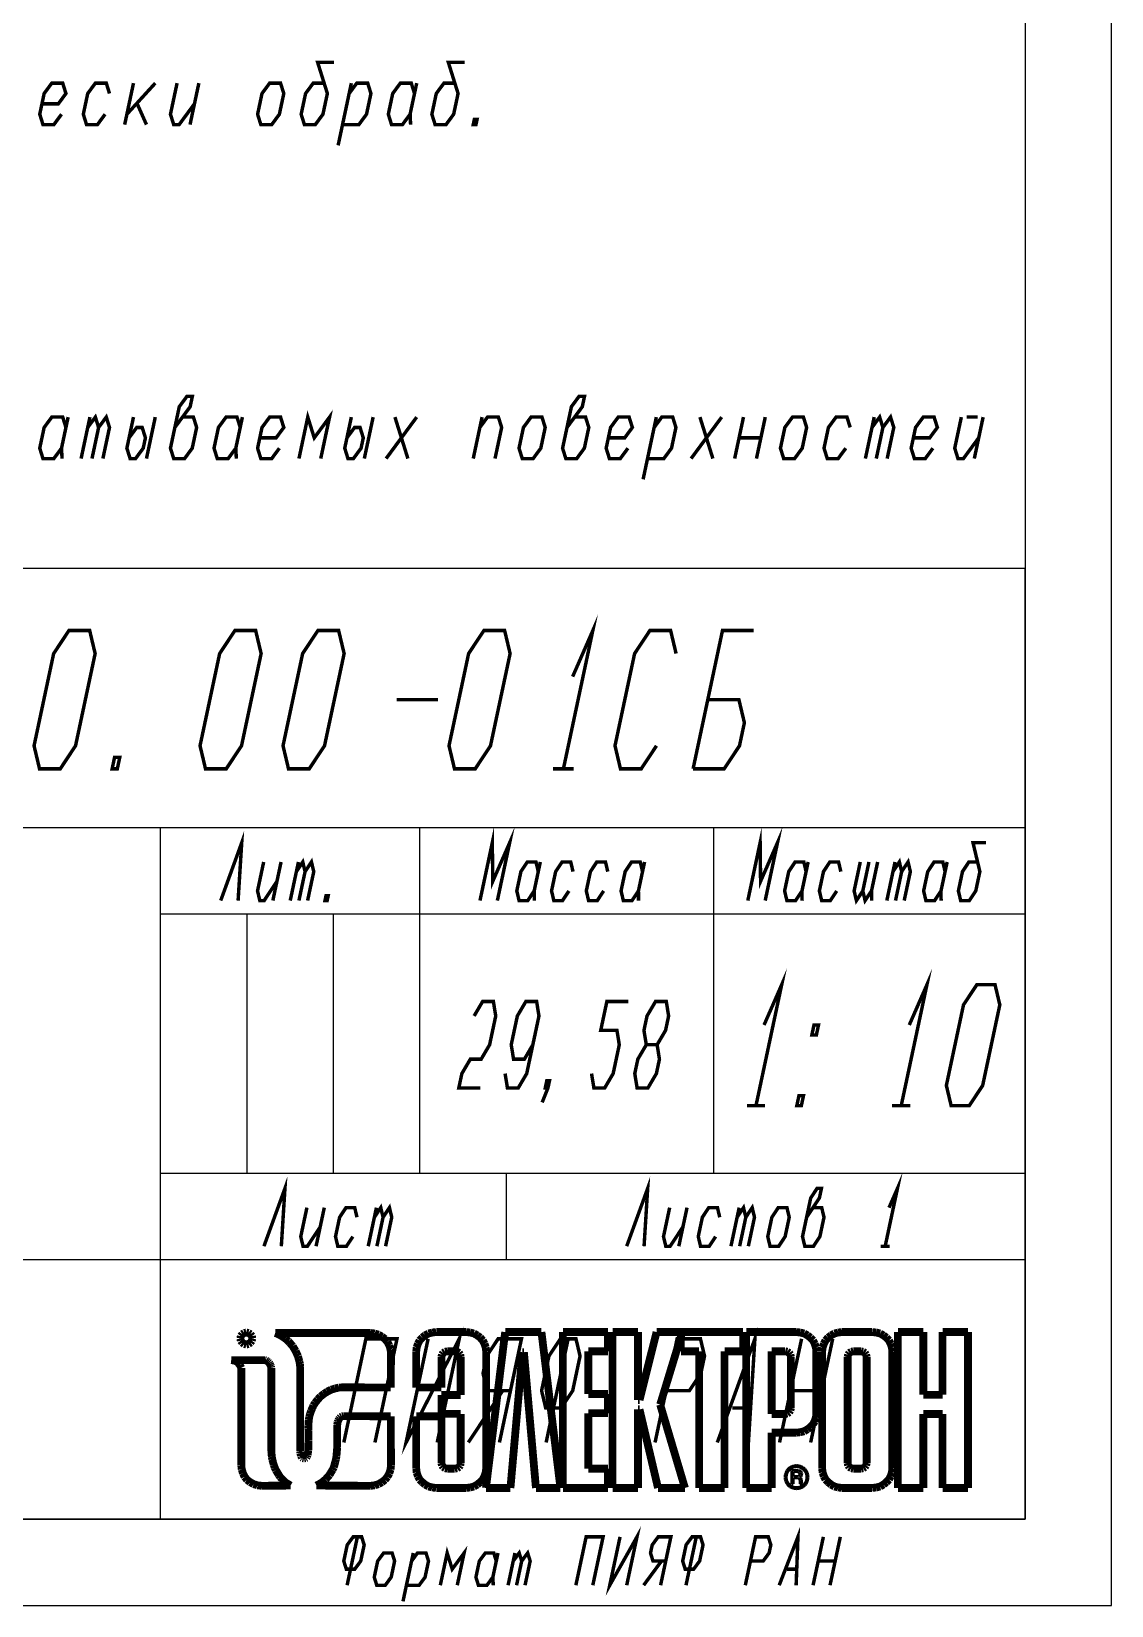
# Model space of a CAD drawing. Header units: millimetres. Extents: x 0 to 297, y 0 to 420.
# Drawn here: x 234.5 to 297, y 0 to 91.1 of the extents above; entities that cross this region are included whole.
import ezdxf

# ---------------------------------------------------------------- set-up
doc = ezdxf.new("R2010")
doc.units = ezdxf.units.MM
doc.header["$LTSCALE"] = 27.377778
doc.layers.get('0').update_dxf_attribs({"linetype": 'CONTINUOUS'})

# ---------------------------------------------------------------- blocks, each defined once
blk = doc.blocks.new('ELEKTRON_BL0', base_point=(267.393, 11.285))
at = {"color": 2, "linetype": 'CONTINUOUS'}
for points, const_width in [([(246.613, 15.448), (246.641, 15.587)], 0.452), ([(246.641, 15.323), (246.613, 15.448)], 0.452), ([(246.641, 15.587), (246.724, 15.698)], 0.452), ([(246.724, 15.212), (246.641, 15.323)], 0.452), ([(246.724, 15.698), (246.836, 15.768)], 0.452), ([(246.836, 15.768), (246.96, 15.795)], 0.452), ([(246.96, 15.795), (247.086, 15.768)], 0.452), ([(247.086, 15.768), (247.197, 15.698)], 0.452), ([(247.197, 15.698), (247.28, 15.587)], 0.452), ([(247.28, 15.323), (247.197, 15.212)], 0.452), ([(247.28, 15.587), (247.308, 15.448)], 0.452), ([(247.308, 15.448), (247.28, 15.323)], 0.452), ([(254.147, 15.768), (248.629, 15.768)], 0.452), ([(248.629, 15.768), (248.712, 15.74)], 0.452), ([(248.712, 15.74), (248.795, 15.698)], 0.452), ([(248.795, 15.698), (248.879, 15.656)], 0.452), ([(248.879, 15.656), (248.962, 15.615)], 0.452), ([(248.962, 15.615), (249.046, 15.559)], 0.452), ([(249.046, 15.559), (249.129, 15.503)], 0.452), ([(249.129, 15.503), (249.212, 15.448)], 0.452), ([(249.212, 15.448), (249.296, 15.378)], 0.452), ([(249.296, 15.378), (249.393, 15.295)], 0.452), ([(249.393, 15.295), (249.476, 15.198)], 0.452), ([(254.383, 15.74), (254.147, 15.768)], 0.452), ([(254.605, 15.67), (254.383, 15.74)], 0.452), ([(254.8, 15.559), (254.605, 15.67)], 0.452), ([(254.981, 15.42), (254.8, 15.559)], 0.452), ([(255.12, 15.253), (254.981, 15.42)], 0.452), ([(256.982, 15.337), (256.885, 15.142)], 0.452), ([(257.135, 15.503), (256.982, 15.337)], 0.452), ([(257.302, 15.629), (257.135, 15.503)], 0.452), ([(257.497, 15.74), (257.302, 15.629)], 0.452), ([(257.719, 15.795), (257.497, 15.74)], 0.452), ([(257.941, 15.823), (257.719, 15.795)], 0.452), ([(259.665, 15.823), (257.941, 15.823)], 0.452), ([(259.901, 15.795), (259.665, 15.823)], 0.452), ([(260.124, 15.74), (259.901, 15.795)], 0.452), ([(260.318, 15.629), (260.124, 15.74)], 0.452), ([(260.485, 15.503), (260.318, 15.629)], 0.452), ([(260.638, 15.337), (260.485, 15.503)], 0.452), ([(260.735, 15.142), (260.638, 15.337)], 0.452), ([(261.931, 15.823), (260.819, 6.802)], 0.452), ([(264.03, 15.823), (261.931, 15.823)], 0.452), ([(265.128, 6.802), (264.03, 15.823)], 0.452), ([(267.88, 15.823), (265.267, 15.823)], 0.452), ([(265.267, 15.823), (265.267, 6.802)], 0.452), ([(267.88, 14.711), (267.88, 15.823)], 0.452), ([(269.617, 15.823), (268.144, 15.823)], 0.452), ([(268.144, 15.823), (268.144, 6.802)], 0.452), ([(269.617, 11.889), (269.617, 15.823)], 0.452), ([(270.688, 15.823), (269.701, 11.889)], 0.452), ([(272.175, 15.823), (270.688, 15.823)], 0.452), ([(270.896, 11.625), (272.175, 15.823)], 0.452), ([(275.692, 15.823), (272.092, 15.823)], 0.452), ([(272.092, 15.823), (272.092, 14.711)], 0.452), ([(275.692, 14.711), (275.692, 15.823)], 0.452), ([(278.764, 15.823), (275.872, 15.823)], 0.452), ([(275.872, 15.823), (275.872, 6.802)], 0.452), ([(279, 15.795), (278.764, 15.823)], 0.452), ([(279.222, 15.74), (279, 15.795)], 0.452), ([(279.417, 15.629), (279.222, 15.74)], 0.452), ([(279.583, 15.503), (279.417, 15.629)], 0.452), ([(279.737, 15.337), (279.583, 15.503)], 0.452), ([(279.834, 15.142), (279.737, 15.337)], 0.452), ([(280.459, 15.337), (280.362, 15.142)], 0.452), ([(280.612, 15.503), (280.459, 15.337)], 0.452), ([(280.779, 15.629), (280.612, 15.503)], 0.452), ([(280.974, 15.74), (280.779, 15.629)], 0.452), ([(281.196, 15.795), (280.974, 15.74)], 0.452), ([(281.418, 15.823), (281.196, 15.795)], 0.452), ([(283.156, 15.823), (281.418, 15.823)], 0.452), ([(283.392, 15.795), (283.156, 15.823)], 0.452), ([(283.615, 15.74), (283.392, 15.795)], 0.452), ([(283.809, 15.629), (283.615, 15.74)], 0.452), ([(283.976, 15.503), (283.809, 15.629)], 0.452), ([(284.129, 15.337), (283.976, 15.503)], 0.452), ([(284.226, 15.142), (284.129, 15.337)], 0.452), ([(286.117, 15.823), (284.643, 15.823)], 0.452), ([(284.643, 15.823), (284.643, 6.802)], 0.452), ([(286.117, 12.195), (286.117, 15.823)], 0.452), ([(288.702, 15.823), (287.228, 15.823)], 0.452), ([(287.228, 15.823), (287.228, 12.195)], 0.452), ([(288.702, 6.802), (288.702, 15.823)], 0.452), ([(246.836, 15.128), (246.724, 15.212)], 0.452), ([(246.96, 15.1), (246.836, 15.128)], 0.452), ([(247.086, 15.128), (246.96, 15.1)], 0.452), ([(247.197, 15.212), (247.086, 15.128)], 0.452), ([(249.476, 15.198), (249.56, 15.1)], 0.452), ([(249.56, 15.1), (249.643, 15.003)], 0.452), ([(249.643, 15.003), (249.727, 14.864)], 0.452), ([(249.727, 14.864), (249.81, 14.725)], 0.452), ([(249.81, 14.725), (249.88, 14.572)], 0.452), ([(249.88, 14.572), (249.949, 14.419)], 0.452), ([(249.949, 14.419), (249.991, 14.266)], 0.452), ([(255.231, 15.045), (255.12, 15.253)], 0.452), ([(255.301, 14.822), (255.231, 15.045)], 0.452), ([(255.328, 14.586), (255.301, 14.822)], 0.452), ([(255.315, 12.612), (255.328, 14.586)], 0.452), ([(256.816, 14.934), (256.788, 14.711)], 0.452), ([(256.788, 14.711), (256.788, 12.612)], 0.452), ([(256.885, 15.142), (256.816, 14.934)], 0.452), ([(258.247, 14.392), (258.275, 14.517)], 0.452), ([(258.247, 12.612), (258.247, 14.392)], 0.452), ([(258.275, 14.517), (258.345, 14.614)], 0.452), ([(258.345, 14.614), (258.456, 14.683)], 0.452), ([(258.456, 14.683), (258.595, 14.711)], 0.452), ([(258.595, 14.711), (259.012, 14.711)], 0.452), ([(259.012, 14.711), (259.151, 14.683)], 0.452), ([(259.151, 14.683), (259.262, 14.614)], 0.452), ([(259.262, 14.614), (259.332, 14.517)], 0.452), ([(259.332, 14.517), (259.359, 14.392)], 0.452), ([(259.359, 14.392), (259.359, 12.181)], 0.452), ([(260.805, 14.934), (260.735, 15.142)], 0.452), ([(260.833, 14.711), (260.805, 14.934)], 0.452), ([(260.833, 7.914), (260.833, 14.711)], 0.452), ([(262.236, 6.802), (262.932, 14.656)], 0.452), ([(262.932, 14.656), (263.015, 14.656)], 0.452), ([(263.015, 14.656), (263.71, 6.802)], 0.452), ([(266.74, 12.237), (266.74, 14.711)], 0.452), ([(266.74, 14.711), (267.88, 14.711)], 0.452), ([(272.092, 14.711), (273.148, 14.711)], 0.452), ([(273.148, 14.711), (273.148, 6.802)], 0.452), ([(274.621, 6.802), (274.621, 14.711)], 0.452), ([(274.621, 14.711), (275.692, 14.711)], 0.452), ([(277.346, 14.711), (278.124, 14.711)], 0.452), ([(277.346, 11.083), (277.346, 14.711)], 0.452), ([(278.124, 14.711), (278.249, 14.683)], 0.452), ([(278.249, 14.683), (278.36, 14.614)], 0.452), ([(278.36, 14.614), (278.43, 14.517)], 0.452), ([(278.43, 14.517), (278.458, 14.392)], 0.452), ([(278.458, 14.392), (278.458, 11.417)], 0.452), ([(279.903, 14.934), (279.834, 15.142)], 0.452), ([(279.931, 14.711), (279.903, 14.934)], 0.452), ([(279.931, 11.083), (279.931, 14.711)], 0.452), ([(280.293, 14.934), (280.265, 14.711)], 0.452), ([(280.265, 14.711), (280.265, 7.914)], 0.452), ([(280.362, 15.142), (280.293, 14.934)], 0.452), ([(281.738, 14.392), (281.766, 14.517)], 0.452), ([(281.738, 8.234), (281.738, 14.392)], 0.452), ([(281.766, 14.517), (281.835, 14.614)], 0.452), ([(281.835, 14.614), (281.947, 14.683)], 0.452), ([(281.947, 14.683), (282.072, 14.711)], 0.452), ([(282.072, 14.711), (282.503, 14.711)], 0.452), ([(282.503, 14.711), (282.628, 14.683)], 0.452), ([(282.628, 14.683), (282.739, 14.614)], 0.452), ([(282.739, 14.614), (282.808, 14.517)], 0.452), ([(282.808, 14.517), (282.836, 14.392)], 0.452), ([(282.836, 14.392), (282.836, 8.234)], 0.452), ([(284.296, 14.934), (284.226, 15.142)], 0.452), ([(284.323, 14.711), (284.296, 14.934)], 0.452), ([(284.323, 7.914), (284.323, 14.711)], 0.452), ([(248.031, 14.197), (246.085, 14.197)], 0.452), ([(246.085, 14.197), (246.21, 14.183)], 0.452), ([(246.21, 14.183), (246.321, 14.155)], 0.452), ([(246.321, 14.155), (246.405, 14.114)], 0.452), ([(246.405, 14.114), (246.474, 14.058)], 0.452), ([(246.474, 14.058), (246.53, 13.988)], 0.452), ([(246.53, 13.988), (246.585, 13.919)], 0.452), ([(246.585, 13.919), (246.627, 13.836)], 0.452), ([(246.627, 13.836), (246.669, 13.752)], 0.452), ([(246.669, 13.752), (246.669, 8.109)], 0.452), ([(248.1, 14.183), (248.031, 14.197)], 0.452), ([(248.17, 14.141), (248.1, 14.183)], 0.452), ([(248.225, 14.1), (248.17, 14.141)], 0.452), ([(248.281, 14.044), (248.225, 14.1)], 0.452), ([(248.323, 13.974), (248.281, 14.044)], 0.452), ([(248.364, 13.891), (248.323, 13.974)], 0.452), ([(248.392, 13.822), (248.364, 13.891)], 0.452), ([(248.406, 13.752), (248.392, 13.822)], 0.452), ([(248.406, 9.096), (248.406, 13.752)], 0.452), ([(249.991, 14.266), (250.032, 14.114)], 0.452), ([(250.032, 14.114), (250.06, 13.961)], 0.452), ([(250.06, 13.961), (250.074, 13.794)], 0.452), ([(250.074, 13.794), (250.074, 9.068)], 0.452), ([(251.867, 12.487), (252.09, 12.557)], 0.452), ([(252.09, 12.557), (252.326, 12.612)], 0.452), ([(252.326, 12.612), (252.576, 12.626)], 0.452), ([(252.576, 12.626), (255.315, 12.612)], 0.452), ([(256.788, 12.612), (258.247, 12.612)], 0.452), ([(250.839, 11.57), (250.936, 11.723)], 0.452), ([(250.936, 11.723), (251.089, 11.917)], 0.452), ([(251.089, 11.917), (251.256, 12.098)], 0.452), ([(251.256, 12.098), (251.45, 12.251)], 0.452), ([(251.45, 12.251), (251.645, 12.376)], 0.452), ([(251.645, 12.376), (251.867, 12.487)], 0.452), ([(259.359, 12.181), (258.247, 12.181)], 0.452), ([(258.247, 12.181), (258.247, 11.097)], 0.452), ([(267.88, 12.237), (266.74, 12.237)], 0.452), ([(267.88, 11.125), (267.88, 12.237)], 0.452), ([(269.701, 11.889), (269.617, 11.889)], 0.452), ([(272.328, 6.802), (270.896, 11.625)], 0.452), ([(287.228, 12.195), (286.117, 12.195)], 0.452), ([(250.561, 10.569), (250.574, 10.75)], 0.452), ([(250.574, 10.75), (250.602, 10.916)], 0.452), ([(250.602, 10.916), (250.644, 11.083)], 0.452), ([(250.644, 11.083), (250.7, 11.25)], 0.452), ([(250.7, 11.25), (250.769, 11.403)], 0.452), ([(250.769, 11.403), (250.839, 11.57)], 0.452), ([(252.27, 10.694), (252.312, 10.778)], 0.452), ([(252.312, 10.778), (252.354, 10.847)], 0.452), ([(252.354, 10.847), (252.409, 10.903)], 0.452), ([(252.409, 10.903), (252.493, 10.944)], 0.452), ([(252.493, 10.944), (252.576, 10.958)], 0.452), ([(252.576, 10.958), (255.315, 10.944)], 0.452), ([(255.315, 10.944), (255.328, 8.109)], 0.452), ([(258.247, 10.944), (256.788, 10.944)], 0.452), ([(256.788, 10.944), (256.788, 7.914)], 0.452), ([(258.247, 11.097), (259.359, 11.083)], 0.452), ([(258.247, 8.234), (258.247, 10.944)], 0.452), ([(259.359, 11.083), (259.359, 8.234)], 0.452), ([(266.74, 7.914), (266.74, 11.125)], 0.452), ([(266.74, 11.125), (267.88, 11.125)], 0.452), ([(269.617, 6.802), (269.617, 11.347)], 0.452), ([(269.617, 11.347), (269.701, 11.347)], 0.452), ([(269.701, 11.347), (270.771, 6.802)], 0.452), ([(278.124, 11.083), (277.346, 11.083)], 0.452), ([(278.249, 11.111), (278.124, 11.083)], 0.452), ([(278.36, 11.181), (278.249, 11.111)], 0.452), ([(278.43, 11.292), (278.36, 11.181)], 0.452), ([(278.458, 11.417), (278.43, 11.292)], 0.452), ([(279.834, 10.666), (279.903, 10.875)], 0.452), ([(279.903, 10.875), (279.931, 11.083)], 0.452), ([(286.117, 6.802), (286.117, 11.083)], 0.452), ([(286.117, 11.083), (287.228, 11.083)], 0.452), ([(287.228, 11.083), (287.228, 6.802)], 0.452), ([(250.547, 10.388), (250.561, 10.569)], 0.452), ([(250.547, 10.249), (250.547, 10.388)], 0.452), ([(250.561, 10.11), (250.547, 10.249)], 0.452), ([(250.561, 9.971), (250.561, 10.11)], 0.452), ([(250.561, 9.832), (250.561, 9.971)], 0.452), ([(250.561, 9.693), (250.561, 9.832)], 0.452), ([(252.215, 10.444), (252.229, 10.527)], 0.452), ([(252.215, 10.291), (252.215, 10.444)], 0.452), ([(252.215, 10.138), (252.215, 10.291)], 0.452), ([(252.215, 9.999), (252.215, 10.138)], 0.452), ([(252.215, 9.846), (252.215, 9.999)], 0.452), ([(252.215, 9.693), (252.215, 9.846)], 0.452), ([(252.229, 10.527), (252.243, 10.611)], 0.452), ([(252.243, 10.611), (252.27, 10.694)], 0.452), ([(277.346, 6.802), (277.346, 9.999)], 0.452), ([(277.346, 9.999), (278.764, 9.999)], 0.452), ([(278.764, 9.999), (279, 10.027)], 0.452), ([(279, 10.027), (279.222, 10.083)], 0.452), ([(279.222, 10.083), (279.417, 10.194)], 0.452), ([(279.417, 10.194), (279.583, 10.319)], 0.452), ([(279.583, 10.319), (279.737, 10.486)], 0.452), ([(279.737, 10.486), (279.834, 10.666)], 0.452), ([(248.406, 8.929), (248.406, 9.096)], 0.452), ([(248.42, 8.776), (248.406, 8.929)], 0.452), ([(250.074, 9.068), (250.074, 9.012)], 0.452), ([(250.074, 9.012), (250.074, 8.943)], 0.452), ([(250.074, 8.943), (250.088, 8.873)], 0.452), ([(250.519, 8.804), (250.533, 8.901)], 0.452), ([(250.533, 8.901), (250.547, 8.998)], 0.452), ([(250.547, 9.415), (250.561, 9.554)], 0.452), ([(250.547, 9.276), (250.547, 9.415)], 0.452), ([(250.547, 9.193), (250.547, 9.276)], 0.452), ([(250.547, 9.096), (250.547, 9.193)], 0.452), ([(250.547, 8.998), (250.547, 9.096)], 0.452), ([(250.561, 9.554), (250.561, 9.693)], 0.452), ([(252.187, 8.804), (252.201, 8.971)], 0.452), ([(252.201, 8.971), (252.215, 9.137)], 0.452), ([(252.215, 9.554), (252.215, 9.693)], 0.452), ([(252.215, 9.401), (252.215, 9.554)], 0.452), ([(252.215, 9.249), (252.215, 9.401)], 0.452), ([(252.215, 9.137), (252.215, 9.249)], 0.452), ([(246.669, 8.109), (246.696, 7.872)], 0.452), ([(248.434, 8.609), (248.42, 8.776)], 0.452), ([(248.462, 8.456), (248.434, 8.609)], 0.452), ([(248.503, 8.303), (248.462, 8.456)], 0.452), ([(248.545, 8.137), (248.503, 8.303)], 0.452), ([(248.601, 7.984), (248.545, 8.137)], 0.452), ([(248.67, 7.831), (248.601, 7.984)], 0.452), ([(250.088, 8.873), (250.088, 8.804)], 0.452), ([(250.088, 8.804), (250.102, 8.734)], 0.452), ([(250.102, 8.734), (250.116, 8.665)], 0.452), ([(250.116, 8.665), (250.144, 8.609)], 0.452), ([(250.144, 8.609), (250.172, 8.554)], 0.452), ([(250.172, 8.554), (250.213, 8.526)], 0.452), ([(250.213, 8.526), (250.296, 8.512)], 0.452), ([(250.296, 8.512), (250.38, 8.526)], 0.452), ([(250.38, 8.526), (250.436, 8.554)], 0.452), ([(250.436, 8.554), (250.477, 8.623)], 0.452), ([(250.477, 8.623), (250.505, 8.706)], 0.452), ([(250.505, 8.706), (250.519, 8.804)], 0.452), ([(251.951, 7.858), (252.02, 7.998)], 0.452), ([(252.02, 7.998), (252.062, 8.15)], 0.452), ([(252.062, 8.15), (252.103, 8.303)], 0.452), ([(252.103, 8.303), (252.145, 8.47)], 0.452), ([(252.145, 8.47), (252.173, 8.637)], 0.452), ([(252.173, 8.637), (252.187, 8.804)], 0.452), ([(255.328, 8.109), (255.301, 7.872)], 0.452), ([(258.275, 8.109), (258.247, 8.234)], 0.452), ([(258.345, 8.012), (258.275, 8.109)], 0.452), ([(258.456, 7.942), (258.345, 8.012)], 0.452), ([(259.262, 8.012), (259.151, 7.942)], 0.452), ([(259.332, 8.109), (259.262, 8.012)], 0.452), ([(259.359, 8.234), (259.332, 8.109)], 0.452), ([(281.766, 8.109), (281.738, 8.234)], 0.452), ([(281.835, 8.012), (281.766, 8.109)], 0.452), ([(281.947, 7.942), (281.835, 8.012)], 0.452), ([(282.739, 8.012), (282.628, 7.942)], 0.452), ([(282.808, 8.109), (282.739, 8.012)], 0.452), ([(282.836, 8.234), (282.808, 8.109)], 0.452), ([(246.696, 7.872), (246.766, 7.65)], 0.452), ([(246.766, 7.65), (246.863, 7.442)], 0.452), ([(246.863, 7.442), (247.002, 7.275)], 0.452), ([(247.002, 7.275), (247.183, 7.136)], 0.452), ([(247.183, 7.136), (247.378, 7.025)], 0.452), ([(248.754, 7.692), (248.67, 7.831)], 0.452), ([(248.837, 7.553), (248.754, 7.692)], 0.452), ([(248.921, 7.428), (248.837, 7.553)], 0.452), ([(249.018, 7.316), (248.921, 7.428)], 0.452), ([(249.129, 7.205), (249.018, 7.316)], 0.452), ([(249.24, 7.108), (249.129, 7.205)], 0.452), ([(249.379, 7.025), (249.24, 7.108)], 0.452), ([(251.172, 7.025), (251.311, 7.108)], 0.452), ([(251.311, 7.108), (251.436, 7.205)], 0.452), ([(251.436, 7.205), (251.547, 7.302)], 0.452), ([(251.547, 7.302), (251.659, 7.428)], 0.452), ([(251.659, 7.428), (251.77, 7.553)], 0.452), ([(251.77, 7.553), (251.853, 7.692)], 0.452), ([(251.853, 7.692), (251.951, 7.858)], 0.452), ([(254.8, 7.136), (254.605, 7.025)], 0.452), ([(254.981, 7.275), (254.8, 7.136)], 0.452), ([(255.12, 7.442), (254.981, 7.275)], 0.452), ([(255.231, 7.65), (255.12, 7.442)], 0.452), ([(255.301, 7.872), (255.231, 7.65)], 0.452), ([(256.788, 7.914), (256.816, 7.692)], 0.452), ([(256.816, 7.692), (256.885, 7.483)], 0.452), ([(256.885, 7.483), (256.982, 7.289)], 0.452), ([(256.982, 7.289), (257.135, 7.136)], 0.452), ([(257.135, 7.136), (257.302, 6.997)], 0.452), ([(258.595, 7.914), (258.456, 7.942)], 0.452), ([(259.012, 7.914), (258.595, 7.914)], 0.452), ([(259.151, 7.942), (259.012, 7.914)], 0.452), ([(260.318, 6.997), (260.485, 7.136)], 0.452), ([(260.485, 7.136), (260.638, 7.289)], 0.452), ([(260.638, 7.289), (260.735, 7.483)], 0.452), ([(260.735, 7.483), (260.805, 7.692)], 0.452), ([(260.805, 7.692), (260.833, 7.914)], 0.452), ([(267.88, 7.914), (266.74, 7.914)], 0.452), ([(267.88, 6.802), (267.88, 7.914)], 0.452), ([(278.124, 7.567), (278.11, 7.428)], 0.151), ([(278.11, 7.428), (278.124, 7.289)], 0.151), ([(278.166, 7.692), (278.124, 7.567)], 0.151), ([(278.124, 7.289), (278.166, 7.164)], 0.151), ([(278.221, 7.803), (278.166, 7.692)], 0.151), ([(278.194, 7.428), (278.208, 7.539)], 0.151), ([(278.208, 7.302), (278.194, 7.428)], 0.151), ([(278.208, 7.539), (278.235, 7.65)], 0.151), ([(278.235, 7.191), (278.208, 7.302)], 0.151), ([(278.305, 7.914), (278.221, 7.803)], 0.151), ([(278.235, 7.65), (278.291, 7.761)], 0.151), ([(278.291, 7.761), (278.36, 7.845)], 0.151), ([(278.402, 7.998), (278.305, 7.914)], 0.151), ([(278.36, 7.845), (278.458, 7.914)], 0.151), ([(278.527, 8.053), (278.402, 7.998)], 0.151), ([(278.458, 7.914), (278.555, 7.984)], 0.151), ([(278.499, 7.025), (278.499, 7.831)], 0.151), ([(278.499, 7.831), (278.875, 7.831)], 0.151), ([(278.638, 8.095), (278.527, 8.053)], 0.151), ([(278.555, 7.984), (278.666, 8.012)], 0.151), ([(278.597, 7.734), (278.597, 7.469)], 0.151), ([(278.847, 7.734), (278.597, 7.734)], 0.151), ([(278.597, 7.469), (278.847, 7.469)], 0.151), ([(278.847, 7.372), (278.597, 7.372)], 0.151), ([(278.597, 7.372), (278.597, 7.025)], 0.151), ([(278.777, 8.109), (278.638, 8.095)], 0.151), ([(278.666, 8.012), (278.777, 8.025)], 0.151), ([(278.916, 8.095), (278.777, 8.109)], 0.151), ([(278.777, 8.025), (278.902, 8.012)], 0.151), ([(278.889, 7.72), (278.847, 7.734)], 0.151), ([(278.847, 7.469), (278.902, 7.483)], 0.151), ([(278.902, 7.358), (278.847, 7.372)], 0.151), ([(278.875, 7.831), (278.958, 7.817)], 0.151), ([(278.93, 7.692), (278.889, 7.72)], 0.151), ([(278.902, 8.012), (279.014, 7.984)], 0.151), ([(278.902, 7.483), (278.93, 7.511)], 0.151), ([(278.944, 7.33), (278.902, 7.358)], 0.151), ([(279.042, 8.053), (278.916, 8.095)], 0.151), ([(278.958, 7.664), (278.93, 7.692)], 0.151), ([(278.93, 7.511), (278.958, 7.553)], 0.151), ([(278.958, 7.289), (278.944, 7.33)], 0.151), ([(278.958, 7.817), (279.028, 7.761)], 0.151), ([(278.972, 7.608), (278.958, 7.664)], 0.151), ([(278.958, 7.553), (278.972, 7.608)], 0.151), ([(278.972, 7.247), (278.958, 7.289)], 0.151), ([(279.028, 7.442), (278.972, 7.414)], 0.151), ([(278.972, 7.414), (279.028, 7.386)], 0.151), ([(278.972, 7.122), (278.972, 7.247)], 0.151), ([(279.014, 7.984), (279.111, 7.914)], 0.151), ([(279.028, 7.761), (279.083, 7.692)], 0.151), ([(279.055, 7.483), (279.028, 7.442)], 0.151), ([(279.028, 7.386), (279.055, 7.344)], 0.151), ([(279.153, 7.998), (279.042, 8.053)], 0.151), ([(279.083, 7.553), (279.055, 7.483)], 0.151), ([(279.055, 7.344), (279.083, 7.302)], 0.151), ([(279.083, 7.692), (279.097, 7.622)], 0.151), ([(279.097, 7.622), (279.083, 7.553)], 0.151), ([(279.083, 7.302), (279.083, 7.247)], 0.151), ([(279.083, 7.247), (279.083, 7.122)], 0.151), ([(279.111, 7.914), (279.208, 7.845)], 0.151), ([(279.264, 7.914), (279.153, 7.998)], 0.151), ([(279.208, 7.845), (279.278, 7.761)], 0.151), ([(279.347, 7.803), (279.264, 7.914)], 0.151), ([(279.278, 7.761), (279.333, 7.65)], 0.151), ([(279.333, 7.65), (279.361, 7.539)], 0.151), ([(279.361, 7.302), (279.333, 7.191)], 0.151), ([(279.403, 7.692), (279.347, 7.803)], 0.151), ([(279.361, 7.539), (279.375, 7.428)], 0.151), ([(279.375, 7.428), (279.361, 7.302)], 0.151), ([(279.445, 7.567), (279.403, 7.692)], 0.151), ([(279.403, 7.164), (279.445, 7.289)], 0.151), ([(279.459, 7.428), (279.445, 7.567)], 0.151), ([(279.445, 7.289), (279.459, 7.428)], 0.151), ([(280.265, 7.914), (280.293, 7.692)], 0.452), ([(280.293, 7.692), (280.362, 7.483)], 0.452), ([(280.362, 7.483), (280.459, 7.289)], 0.452), ([(280.459, 7.289), (280.612, 7.136)], 0.452), ([(280.612, 7.136), (280.779, 6.997)], 0.452), ([(282.072, 7.914), (281.947, 7.942)], 0.452), ([(282.503, 7.914), (282.072, 7.914)], 0.452), ([(282.628, 7.942), (282.503, 7.914)], 0.452), ([(283.809, 6.997), (283.976, 7.136)], 0.452), ([(283.976, 7.136), (284.129, 7.289)], 0.452), ([(284.129, 7.289), (284.226, 7.483)], 0.452), ([(284.226, 7.483), (284.296, 7.692)], 0.452), ([(284.296, 7.692), (284.323, 7.914)], 0.452), ([(247.378, 7.025), (247.6, 6.955)], 0.452), ([(247.6, 6.955), (247.836, 6.927)], 0.452), ([(247.836, 6.927), (249.518, 6.941)], 0.452), ([(249.518, 6.941), (249.379, 7.025)], 0.452), ([(251.019, 6.941), (251.172, 7.025)], 0.452), ([(254.147, 6.927), (251.019, 6.941)], 0.452), ([(254.383, 6.955), (254.147, 6.927)], 0.452), ([(254.605, 7.025), (254.383, 6.955)], 0.452), ([(257.302, 6.997), (257.497, 6.886)], 0.452), ([(257.497, 6.886), (257.719, 6.83)], 0.452), ([(257.719, 6.83), (257.941, 6.802)], 0.452), ([(257.941, 6.802), (259.665, 6.802)], 0.452), ([(259.665, 6.802), (259.901, 6.83)], 0.452), ([(259.901, 6.83), (260.124, 6.886)], 0.452), ([(260.124, 6.886), (260.318, 6.997)], 0.452), ([(260.819, 6.802), (262.236, 6.802)], 0.452), ([(263.71, 6.802), (265.128, 6.802)], 0.452), ([(265.267, 6.802), (267.88, 6.802)], 0.452), ([(268.144, 6.802), (269.617, 6.802)], 0.452), ([(270.771, 6.802), (272.328, 6.802)], 0.452), ([(273.148, 6.802), (274.621, 6.802)], 0.452), ([(275.872, 6.802), (277.346, 6.802)], 0.452), ([(278.166, 7.164), (278.221, 7.038)], 0.151), ([(278.221, 7.038), (278.305, 6.941)], 0.151), ([(278.291, 7.094), (278.235, 7.191)], 0.151), ([(278.36, 7.011), (278.291, 7.094)], 0.151), ([(278.305, 6.941), (278.402, 6.858)], 0.151), ([(278.458, 6.927), (278.36, 7.011)], 0.151), ([(278.402, 6.858), (278.527, 6.802)], 0.151), ([(278.555, 6.872), (278.458, 6.927)], 0.151), ([(278.597, 7.025), (278.499, 7.025)], 0.151), ([(278.527, 6.802), (278.638, 6.76)], 0.151), ([(278.666, 6.844), (278.555, 6.872)], 0.151), ([(278.638, 6.76), (278.777, 6.747)], 0.151), ([(278.777, 6.83), (278.666, 6.844)], 0.151), ([(278.902, 6.844), (278.777, 6.83)], 0.151), ([(278.777, 6.747), (278.916, 6.76)], 0.151), ([(279.014, 6.872), (278.902, 6.844)], 0.151), ([(278.916, 6.76), (279.042, 6.802)], 0.151), ([(278.972, 7.094), (278.972, 7.122)], 0.151), ([(278.972, 7.066), (278.972, 7.094)], 0.151), ([(278.972, 7.038), (278.972, 7.066)], 0.151), ([(278.986, 7.025), (278.972, 7.038)], 0.151), ([(279.111, 7.025), (278.986, 7.025)], 0.151), ([(279.111, 6.927), (279.014, 6.872)], 0.151), ([(279.042, 6.802), (279.153, 6.858)], 0.151), ([(279.083, 7.122), (279.083, 7.08)], 0.151), ([(279.083, 7.08), (279.097, 7.052)], 0.151), ([(279.097, 7.052), (279.097, 7.038)], 0.151), ([(279.097, 7.038), (279.111, 7.025)], 0.151), ([(279.208, 7.011), (279.111, 6.927)], 0.151), ([(279.153, 6.858), (279.264, 6.941)], 0.151), ([(279.278, 7.094), (279.208, 7.011)], 0.151), ([(279.264, 6.941), (279.347, 7.038)], 0.151), ([(279.333, 7.191), (279.278, 7.094)], 0.151), ([(279.347, 7.038), (279.403, 7.164)], 0.151), ([(280.779, 6.997), (280.974, 6.886)], 0.452), ([(280.974, 6.886), (281.196, 6.83)], 0.452), ([(281.196, 6.83), (281.418, 6.802)], 0.452), ([(281.418, 6.802), (283.156, 6.802)], 0.452), ([(283.156, 6.802), (283.392, 6.83)], 0.452), ([(283.392, 6.83), (283.615, 6.886)], 0.452), ([(283.615, 6.886), (283.809, 6.997)], 0.452), ([(284.643, 6.802), (286.117, 6.802)], 0.452), ([(287.228, 6.802), (288.702, 6.802)], 0.452)]:
    blk.add_lwpolyline(points, dxfattribs=dict(at, const_width=const_width))

msp = doc.modelspace()

# ---------------------------------------------------------------- linework, layer by layer
at = {"color": 7, "linetype": 'CONTINUOUS'}
for p, q in [((297, 0), (297, 420)), ((292, 415), (292, 5)), ((292, 60), (107, 60)), ((292, 5), (292, 60)), ((292, 45), (107, 45)), ((242, 5), (242, 45)), ((257, 25), (257, 45)), ((274, 25), (274, 45)), ((292, 40), (242, 40)), ((247, 25), (247, 40)), ((252, 25), (252, 40)), ((292, 25), (242, 25)), ((262, 20), (262, 25)), ((292, 20), (107, 20)), ((20, 5), (292, 5)), ((292, 5), (107, 5)), ((0, 0), (297, 0))]:
    msp.add_line(p, q, dxfattribs=at)
at = {"color": 2, "linetype": 'CONTINUOUS', "const_width": 0.2}
for points in [[(251.4600043, 88.0829384), (250.8300043, 88.0829384), (250.3874609, 87.4829329), (250.1324045, 86.2829373), (250.3198611, 85.6829395), (250.9498611, 85.6829395), (251.3924045, 86.2829373), (251.6474609, 87.4829329), (251.0850608, 89.282934), (252.0300608, 89.282934)], [(259.0200043, 88.0829384), (258.3900043, 88.0829384), (257.9474609, 87.4829329), (257.6924045, 86.2829373), (257.8798611, 85.6829395), (258.5098611, 85.6829395), (258.9524045, 86.2829373), (259.2074609, 87.4829329), (258.6450608, 89.282934), (259.5900608, 89.282934)], [(235.1399175, 86.8829351), (236.0849175, 86.8829351), (236.5274609, 87.4829329), (236.3400043, 88.0829384), (235.7100043, 88.0829384), (235.2674609, 87.4829329), (235.0124045, 86.2829373), (235.1998611, 85.6829395), (235.8298611, 85.6829395), (236.2724045, 86.2829373)], [(239.0474609, 87.4829329), (238.8600043, 88.0829384), (238.2300043, 88.0829384), (237.7874609, 87.4829329), (237.5324045, 86.2829373), (237.7198611, 85.6829395), (238.3498611, 85.6829395), (238.7924045, 86.2829373)], [(240.4350043, 88.0829384), (239.9248611, 85.6829395)], [(240.0524045, 86.2829373), (241.6950043, 88.0829384)], [(242.9550043, 88.0829384), (242.5724045, 86.2829373), (242.7598611, 85.6829395), (243.0748611, 85.6829395), (243.9599175, 86.8829351)], [(244.2150043, 88.0829384), (243.7048611, 85.6829395)], [(247.6124045, 86.2829373), (247.7998611, 85.6829395), (248.4298611, 85.6829395), (248.8724045, 86.2829373), (249.1274609, 87.4829329), (248.9400043, 88.0829384), (248.3100043, 88.0829384), (247.8674609, 87.4829329), (247.6124045, 86.2829373)], [(252.2698047, 84.4829362), (253.0350043, 88.0829384)], [(252.5248611, 85.6829395), (253.4698611, 85.6829395), (253.9124045, 86.2829373), (254.1674609, 87.4829329), (253.9800043, 88.0829384), (253.3500043, 88.0829384), (252.9074609, 87.4829329)], [(256.6874609, 87.4829329), (256.5000043, 88.0829384), (255.8700043, 88.0829384), (255.4274609, 87.4829329), (255.1724045, 86.2829373), (255.3598611, 85.6829395), (255.9898611, 85.6829395), (256.4324045, 86.2829373)], [(256.8150043, 88.0829384), (256.4324045, 86.2829373), (256.4623611, 85.6829395)], [(240.6524175, 86.8829351), (241.1848611, 85.6829395)], [(260.2423611, 85.6829395), (260.0848611, 85.6829395), (260.1486328, 85.9829384), (260.3061328, 85.9829384), (260.2423611, 85.6829395)], [(242.8274609, 68.1606999), (243.7125174, 69.3607031), (243.8400608, 69.960701), (243.5250608, 69.960701), (243.0825174, 69.3607031), (242.5724045, 66.9606966), (242.7598611, 66.3606988), (243.3898611, 66.3606988), (243.8324045, 66.9606966), (244.0874609, 68.1606999), (243.9000043, 68.7606977), (243.2700043, 68.7606977)], [(265.5074609, 68.1606999), (266.3925174, 69.3607031), (266.5200608, 69.960701), (266.2050608, 69.960701), (265.7625174, 69.3607031), (265.2524045, 66.9606966), (265.4398611, 66.3606988), (266.0698611, 66.3606988), (266.5124045, 66.9606966), (266.7674609, 68.1606999), (266.5800043, 68.7606977), (265.9500043, 68.7606977)], [(236.5274609, 68.1606999), (236.3400043, 68.7606977), (235.7100043, 68.7606977), (235.2674609, 68.1606999), (235.0124045, 66.9606966), (235.1998611, 66.3606988), (235.8298611, 66.3606988), (236.2724045, 66.9606966)], [(236.6550043, 68.7606977), (236.2724045, 66.9606966), (236.3023611, 66.3606988)], [(237.4048611, 66.3606988), (237.9150043, 68.7606977)], [(237.7874609, 68.1606999), (238.2300043, 68.7606977), (238.4174609, 68.1606999), (238.0348611, 66.3606988)], [(238.4174609, 68.1606999), (238.8600043, 68.7606977), (239.0474609, 68.1606999), (238.6648611, 66.3606988)], [(240.4350043, 68.7606977), (240.0524045, 66.9606966), (240.2398611, 66.3606988), (240.5548611, 66.3606988), (240.9974045, 66.9606966), (241.1249175, 67.560702), (240.9374609, 68.1606999), (240.6224609, 68.1606999), (240.1799175, 67.560702)], [(241.6950043, 68.7606977), (241.1848611, 66.3606988)], [(246.6074609, 68.1606999), (246.4200043, 68.7606977), (245.7900043, 68.7606977), (245.3474609, 68.1606999), (245.0924045, 66.9606966), (245.2798611, 66.3606988), (245.9098611, 66.3606988), (246.3524045, 66.9606966)], [(246.7350043, 68.7606977), (246.3524045, 66.9606966), (246.3823611, 66.3606988)], [(247.7399175, 67.560702), (248.6849175, 67.560702), (249.1274609, 68.1606999), (248.9400043, 68.7606977), (248.3100043, 68.7606977), (247.8674609, 68.1606999), (247.6124045, 66.9606966), (247.7998611, 66.3606988), (248.4298611, 66.3606988), (248.8724045, 66.9606966)], [(250.0048611, 66.3606988), (250.5150043, 68.7606977), (250.8899175, 67.560702), (251.7750043, 68.7606977), (251.2648611, 66.3606988)], [(253.0350043, 68.7606977), (252.6524045, 66.9606966), (252.8398611, 66.3606988), (253.1548611, 66.3606988), (253.5974045, 66.9606966), (253.7249175, 67.560702), (253.5374609, 68.1606999), (253.2224609, 68.1606999), (252.7799175, 67.560702)], [(254.2950043, 68.7606977), (253.7848611, 66.3606988)], [(255.0448611, 66.3606988), (256.8150043, 68.7606977)], [(255.5550043, 68.7606977), (256.3048611, 66.3606988)], [(260.0848611, 66.3606988), (260.5950043, 68.7606977)], [(260.4674609, 68.1606999), (260.9100043, 68.7606977), (261.5400043, 68.7606977), (261.7274609, 68.1606999), (261.3448611, 66.3606988)], [(262.7324045, 66.9606966), (262.9198611, 66.3606988), (263.5498611, 66.3606988), (263.9924045, 66.9606966), (264.2474609, 68.1606999), (264.0600043, 68.7606977), (263.4300043, 68.7606977), (262.9874609, 68.1606999), (262.7324045, 66.9606966)], [(267.8999175, 67.560702), (268.8449175, 67.560702), (269.2874609, 68.1606999), (269.1000043, 68.7606977), (268.4700043, 68.7606977), (268.0274609, 68.1606999), (267.7724045, 66.9606966), (267.9598611, 66.3606988), (268.5898611, 66.3606988), (269.0324045, 66.9606966)], [(269.9098047, 65.1607031), (270.6750043, 68.7606977)], [(270.1648611, 66.3606988), (271.1098611, 66.3606988), (271.5524045, 66.9606966), (271.8074609, 68.1606999), (271.6200043, 68.7606977), (270.9900043, 68.7606977), (270.5474609, 68.1606999)], [(272.6848611, 66.3606988), (274.4550043, 68.7606977)], [(273.1950043, 68.7606977), (273.9448611, 66.3606988)], [(275.2048611, 66.3606988), (275.7150043, 68.7606977)], [(276.9750043, 68.7606977), (276.4648611, 66.3606988)], [(277.8524045, 66.9606966), (278.0398611, 66.3606988), (278.6698611, 66.3606988), (279.1124045, 66.9606966), (279.3674609, 68.1606999), (279.1800043, 68.7606977), (278.5500043, 68.7606977), (278.1074609, 68.1606999), (277.8524045, 66.9606966)], [(281.8874609, 68.1606999), (281.7000043, 68.7606977), (281.0700043, 68.7606977), (280.6274609, 68.1606999), (280.3724045, 66.9606966), (280.5598611, 66.3606988), (281.1898611, 66.3606988), (281.6324045, 66.9606966)], [(282.7648611, 66.3606988), (283.2750043, 68.7606977)], [(283.1474609, 68.1606999), (283.5900043, 68.7606977), (283.7774609, 68.1606999), (283.3948611, 66.3606988)], [(283.7774609, 68.1606999), (284.2200043, 68.7606977), (284.4074609, 68.1606999), (284.0248611, 66.3606988)], [(285.5399175, 67.560702), (286.4849175, 67.560702), (286.9274609, 68.1606999), (286.7400043, 68.7606977), (286.1100043, 68.7606977), (285.6674609, 68.1606999), (285.4124045, 66.9606966), (285.5998611, 66.3606988), (286.2298611, 66.3606988), (286.6724045, 66.9606966)], [(288.3150043, 68.7606977), (287.9324045, 66.9606966), (288.1198611, 66.3606988), (288.4348611, 66.3606988), (289.3199175, 67.560702)], [(288.6300043, 68.7606977), (289.2600043, 68.7606977)], [(289.5750043, 68.7606977), (289.0648611, 66.3606988)], [(275.4599175, 67.560702), (276.7199175, 67.560702)], [(235.0000087, 48.4106359), (234.6833984, 49.7439703), (235.8170399, 55.0773041), (236.7004557, 56.4106386), (237.9004514, 56.4106386), (238.2170312, 55.0773041), (237.0834201, 49.7439703), (236.2000043, 48.4106359), (235.0000087, 48.4106359)], [(244.6000043, 48.4106359), (244.2833941, 49.7439703), (245.4170356, 55.0773041), (246.3004514, 56.4106386), (247.500447, 56.4106386), (247.8170573, 55.0773041), (246.6834158, 49.7439703), (245.8, 48.4106359), (244.6000043, 48.4106359)], [(249.399987, 48.4106359), (249.0834071, 49.7439703), (250.2170486, 55.0773041), (251.1004644, 56.4106386), (252.3004601, 56.4106386), (252.6170399, 55.0773041), (251.4833984, 49.7439703), (250.600013, 48.4106359), (249.399987, 48.4106359)], [(259.000013, 48.4106359), (258.6834028, 49.7439703), (259.8170443, 55.0773041), (260.7004601, 56.4106386), (261.9004557, 56.4106386), (262.2170356, 55.0773041), (261.0833941, 49.7439703), (260.2000087, 48.4106359), (259.000013, 48.4106359)], [(265.8336415, 53.7439697), (267.0004601, 56.4106386), (265.300013, 48.4106359)], [(271.8170313, 55.0773041), (271.5004514, 56.4106386), (270.3004557, 56.4106386), (269.4170399, 55.0773041), (268.2833984, 49.7439703), (268.6000087, 48.4106359), (269.8000043, 48.4106359), (270.6834201, 49.7439703)], [(272.8000087, 48.4106359), (274.5004557, 56.4106386), (276.3004644, 56.4106386)], [(255.6502214, 52.4106391), (258.0502127, 52.4106391)], [(272.8000087, 48.4106359), (274.599987, 48.4106359), (275.4834028, 49.7439703), (275.7668056, 51.0773047), (275.4502257, 52.4106391), (273.650217, 52.4106391)], [(239.5, 48.4106359), (239.2000087, 48.4106359), (239.3417101, 49.0773031), (239.6417014, 49.0773031), (239.5, 48.4106359)], [(264.7, 48.4106359), (265.8999957, 48.4106359)], [(245.479987, 40.7875781), (246.694566, 44.1375787), (246.4849913, 40.7875781)], [(260.4749957, 40.7875781), (261.1870573, 44.1375787), (261.2148568, 41.9042475), (262.1920616, 44.1375787), (261.48, 40.7875781)], [(275.964987, 40.7875781), (276.677079, 44.1375787), (276.7048481, 41.9042475), (277.682053, 44.1375787), (276.9699913, 40.7875781)], [(289.2534722, 43.0209131), (288.7509549, 43.0209131), (288.3810243, 42.4625803), (288.1436806, 41.3459147), (288.276237, 40.7875781), (288.7787543, 40.7875781), (289.1486849, 41.3459147), (289.3860286, 42.4625803), (288.988329, 44.1375787), (289.7420747, 44.1375787)], [(247.9647135, 43.0209131), (247.6086675, 41.3459147), (247.7412543, 40.7875781), (247.992513, 40.7875781), (248.7323438, 41.9042475)], [(248.9697179, 43.0209131), (248.495, 40.7875781)], [(249.5000043, 40.7875781), (249.9747222, 43.0209131)], [(249.85602, 42.4625803), (250.2259505, 43.0209131), (250.3585373, 42.4625803), (250.0024913, 40.7875781)], [(250.3585373, 42.4625803), (250.7284679, 43.0209131), (250.8610243, 42.4625803), (250.5050087, 40.7875781)], [(263.8460243, 42.4625803), (263.7134679, 43.0209131), (263.2109505, 43.0209131), (262.84102, 42.4625803), (262.6036762, 41.3459147), (262.736263, 40.7875781), (263.23875, 40.7875781), (263.6086806, 41.3459147)], [(263.9646962, 43.0209131), (263.6086806, 41.3459147), (263.615638, 40.7875781)], [(265.856033, 42.4625803), (265.7234462, 43.0209131), (265.2209592, 43.0209131), (264.8510286, 42.4625803), (264.6136849, 41.3459147), (264.7462413, 40.7875781), (265.2487587, 40.7875781), (265.6186892, 41.3459147)], [(267.8660417, 42.4625803), (267.7334549, 43.0209131), (267.2309679, 43.0209131), (266.8610373, 42.4625803), (266.6236632, 41.3459147), (266.75625, 40.7875781), (267.258737, 40.7875781), (267.6286675, 41.3459147)], [(269.87602, 42.4625803), (269.7434635, 43.0209131), (269.2409462, 43.0209131), (268.871046, 42.4625803), (268.6336719, 41.3459147), (268.7662587, 40.7875781), (269.2687457, 40.7875781), (269.6386762, 41.3459147)], [(269.9947222, 43.0209131), (269.6386762, 41.3459147), (269.6456337, 40.7875781)], [(279.336046, 42.4625803), (279.2034592, 43.0209131), (278.7009722, 43.0209131), (278.3310417, 42.4625803), (278.0936675, 41.3459147), (278.2262543, 40.7875781), (278.7287413, 40.7875781), (279.0986719, 41.3459147)], [(279.4547179, 43.0209131), (279.0986719, 41.3459147), (279.1056293, 40.7875781)], [(281.3460243, 42.4625803), (281.2134679, 43.0209131), (280.7109505, 43.0209131), (280.34102, 42.4625803), (280.1036762, 41.3459147), (280.236263, 40.7875781), (280.73875, 40.7875781), (281.1086806, 41.3459147)], [(282.4697005, 43.0209131), (282.1136849, 41.3459147), (282.2462413, 40.7875781), (282.6161719, 41.3459147), (282.7487587, 40.7875781), (283.1186892, 41.3459147), (283.4747049, 43.0209131)], [(282.9722179, 43.0209131), (282.6161719, 41.3459147)], [(284.0049913, 40.7875781), (284.4797092, 43.0209131)], [(284.3610373, 42.4625803), (284.7309679, 43.0209131), (284.8635243, 42.4625803), (284.5075087, 40.7875781)], [(284.8635243, 42.4625803), (285.2334549, 43.0209131), (285.3660417, 42.4625803), (285.0099957, 40.7875781)], [(287.37602, 42.4625803), (287.2434635, 43.0209131), (286.7409462, 43.0209131), (286.371046, 42.4625803), (286.1336719, 41.3459147), (286.2662587, 40.7875781), (286.7687457, 40.7875781), (287.1386762, 41.3459147)], [(287.4947222, 43.0209131), (287.1386762, 41.3459147), (287.1456337, 40.7875781)], [(251.635612, 40.7875781), (251.510013, 40.7875781), (251.569349, 41.0667464), (251.6949783, 41.0667464), (251.635612, 40.7875781)], [(283.1186892, 41.3459147), (283.1256163, 40.7875781)], [(276.9044271, 33.5884738), (277.9253819, 35.9218072), (276.437487, 28.9218072)], [(285.3044271, 33.5884738), (286.3253819, 35.9218072), (284.837487, 28.9218072)], [(287.724987, 28.9218072), (287.4479948, 30.0884738), (288.4399045, 34.7551405), (289.2128819, 35.9218072), (290.2628819, 35.9218072), (290.5399045, 34.7551405), (289.5479948, 30.0884738), (288.774987, 28.9218072), (287.724987, 28.9218072)], [(260.1356597, 34.1108154), (260.6252951, 34.9441504), (261.2502821, 34.9441504), (261.3856641, 34.1108154), (261.0313802, 32.4441493), (260.5417752, 31.6108143), (259.9167578, 31.6108143), (259.4271224, 30.7774813), (259.2499957, 29.9441482), (260.5, 29.9441482)], [(261.9271311, 30.7774813), (262.062513, 29.9441482), (262.6875, 29.9441482), (263.1771354, 30.7774813), (263.8856424, 34.1108154), (263.7502908, 34.9441504), (263.1252734, 34.9441504), (262.635638, 34.1108154), (262.2813845, 32.4441493), (262.4167665, 31.6108143), (263.0417535, 31.6108143), (263.5313889, 32.4441493)], [(266.9271181, 30.7774813), (267.0625, 29.9441482), (267.687487, 29.9441482), (268.1771224, 30.7774813), (268.5314062, 32.4441493), (268.3960243, 33.2774805), (267.4585286, 33.2774805), (267.8127821, 34.9441504), (269.0627865, 34.9441504)], [(270.7189062, 32.4441493), (271.2085113, 33.2774805), (271.385638, 34.1108154), (271.2502865, 34.9441504), (270.6252691, 34.9441504), (270.1356641, 34.1108154), (269.9585069, 33.2774805), (270.0938889, 32.4441493)], [(279.9304384, 33.0051405), (279.6679384, 33.0051405), (279.7919271, 33.5884738), (280.0544271, 33.5884738), (279.9304384, 33.0051405)], [(269.5625087, 29.9441482), (270.1874957, 29.9441482), (270.6771311, 30.7774813), (270.8542578, 31.6108143), (270.7189062, 32.4441493), (270.0938889, 32.4441493), (269.6042535, 31.6108143), (269.4271267, 30.7774813), (269.5625087, 29.9441482)], [(264.406237, 29.9441482), (264.250013, 29.9441482), (264.3385764, 30.3608157), (264.4948003, 30.3608157), (264.406237, 29.9441482), (264.0728559, 29.1108152)], [(279.062487, 28.9218072), (278.799987, 28.9218072), (278.9240061, 29.5051405), (279.1865061, 29.5051405), (279.062487, 28.9218072)], [(275.912487, 28.9218072), (276.962487, 28.9218072)], [(284.312487, 28.9218072), (285.362487, 28.9218072)], [(247.9799957, 20.7875789), (249.1945747, 24.1375795), (248.985, 20.7875789)], [(268.9600043, 20.7875789), (270.174553, 24.1375795), (269.9650087, 20.7875789)], [(284.1328385, 23.020912), (284.621441, 24.1375795), (283.9093793, 20.7875789)], [(279.366033, 22.4625792), (280.1058941, 23.5792467), (280.224566, 24.1375795), (279.9733073, 24.1375795), (279.6033767, 23.5792467), (279.1286892, 21.3459136), (279.2612457, 20.7875789), (279.763763, 20.7875789), (280.1336632, 21.3459136), (280.3710373, 22.4625792), (280.2384505, 23.020912), (279.7359635, 23.020912)], [(250.4647222, 23.020912), (250.1086762, 21.3459136), (250.241263, 20.7875789), (250.4924913, 20.7875789), (251.2323524, 21.9042464)], [(251.4696962, 23.020912), (250.9950087, 20.7875789)], [(253.361033, 22.4625792), (253.2284462, 23.020912), (252.7259592, 23.020912), (252.3560286, 22.4625792), (252.1186849, 21.3459136), (252.2512413, 20.7875789), (252.7537587, 20.7875789), (253.1236892, 21.3459136)], [(254.0099913, 20.7875789), (254.4847092, 23.020912)], [(254.3660373, 22.4625792), (254.7359679, 23.020912), (254.8685243, 22.4625792), (254.5125087, 20.7875789)], [(254.8685243, 22.4625792), (255.2384549, 23.020912), (255.3710417, 22.4625792), (255.0149957, 20.7875789)], [(271.4447005, 23.020912), (271.0886849, 21.3459136), (271.2212413, 20.7875789), (271.4725, 20.7875789), (272.2123611, 21.9042464)], [(272.4497049, 23.020912), (271.974987, 20.7875789)], [(274.3410417, 22.4625792), (274.2084549, 23.020912), (273.7059679, 23.020912), (273.3360373, 22.4625792), (273.0986632, 21.3459136), (273.23125, 20.7875789), (273.733737, 20.7875789), (274.1036675, 21.3459136)], [(274.99, 20.7875789), (275.4647179, 23.020912)], [(275.346046, 22.4625792), (275.7159462, 23.020912), (275.848533, 22.4625792), (275.492487, 20.7875789)], [(275.848533, 22.4625792), (276.2184635, 23.020912), (276.35102, 22.4625792), (275.9950043, 20.7875789)], [(277.1186806, 21.3459136), (277.251237, 20.7875789), (277.7537543, 20.7875789), (278.1236849, 21.3459136), (278.3610286, 22.4625792), (278.2284722, 23.020912), (277.7259549, 23.020912), (277.3560243, 22.4625792), (277.1186806, 21.3459136)], [(283.6581207, 20.7875789), (284.160638, 20.7875789)], [(252.5999957, 9.4329785), (253.8753385, 15.4329787), (255.6753472, 15.4329787), (254.4000043, 9.4329785)], [(257.4753255, 15.4329787), (256.200013, 9.4329785), (259.2753342, 15.4329787), (257.9999913, 9.4329785)], [(261.6000087, 9.4329785), (262.8753516, 15.4329787), (261.5253299, 15.4329787), (260.8627908, 14.4329778), (260.6502387, 13.432978), (260.8876736, 12.4329781), (262.2376649, 12.4329781)], [(265.5753342, 15.4329787), (265.1253472, 15.4329787), (264.4627778, 14.4329778), (264.0376736, 12.4329781), (264.2751085, 11.4329782), (265.1751128, 11.4329782), (265.8376823, 12.4329781), (266.2627865, 14.4329778), (266.0253516, 15.4329787), (265.5753342, 15.4329787), (264.2999913, 9.4329785)], [(270.5999913, 9.4329785), (271.8753342, 15.4329787), (273.2253255, 15.4329787), (273.4627908, 14.4329778), (273.2502387, 13.432978), (272.5876693, 12.4329781), (271.237678, 12.4329781)], [(274.2000087, 9.4329785), (276.3753255, 15.4329787), (275.999987, 9.4329785)], [(277.7999957, 9.4329785), (279.0753385, 15.4329787)], [(280.8753472, 15.4329787), (279.6000043, 9.4329785)], [(259.8, 9.4329785), (261.787678, 12.4329781)], [(278.4376823, 12.4329781), (280.2376606, 12.4329781)], [(275.0750998, 11.4329782), (275.9751042, 11.4329782)], [(268.5751563, 3.9724663), (267.9800043, 1.1724662), (269.5551562, 3.9724663), (268.9600043, 1.1724662)], [(277.7800043, 1.1724662), (278.8651562, 3.9724663), (278.7600043, 1.1724662)], [(253.3851562, 3.9724663), (253.1401562, 3.9724663), (252.7959592, 3.5057996), (252.5975651, 2.5724663), (252.7433984, 2.1057996), (253.2333984, 2.1057996), (253.5775651, 2.5724663), (253.7759592, 3.5057996), (253.6301562, 3.9724663), (253.3851562, 3.9724663), (252.7900043, 1.1724662)], [(266.0200043, 1.1724662), (266.6151562, 3.9724663), (267.5951563, 3.9724663), (267.0000043, 1.1724662)], [(270.9200043, 1.1724662), (271.5151563, 3.9724663), (270.7801563, 3.9724663), (270.4359592, 3.5057996), (270.3367622, 3.039133), (270.4825651, 2.5724663), (271.2175651, 2.5724663)], [(272.9851562, 3.9724663), (272.7401562, 3.9724663), (272.3959592, 3.5057996), (272.1975651, 2.5724663), (272.3433984, 2.1057996), (272.8333984, 2.1057996), (273.1775651, 2.5724663), (273.3759592, 3.5057996), (273.2301562, 3.9724663), (272.9851562, 3.9724663), (272.3900043, 1.1724662)], [(275.8200043, 1.1724662), (276.4151562, 3.9724663), (277.1501563, 3.9724663), (277.2959592, 3.5057996), (277.1967622, 3.039133), (276.8525651, 2.5724663), (276.1175651, 2.5724663)], [(279.7400043, 1.1724662), (280.3351563, 3.9724663)], [(281.3151562, 3.9724663), (280.7200043, 1.1724662)], [(254.3592014, 1.6391328), (254.5050043, 1.1724662), (254.9950043, 1.1724662), (255.3392014, 1.6391328), (255.5375651, 2.5724663), (255.3917622, 3.039133), (254.9017622, 3.039133), (254.5575651, 2.5724663), (254.3592014, 1.6391328)], [(256.0216102, 0.2391329), (256.6167622, 3.039133)], [(256.2200043, 1.1724662), (256.9550043, 1.1724662), (257.2992014, 1.6391328), (257.4975651, 2.5724663), (257.3517622, 3.039133), (256.8617622, 3.039133), (256.5175651, 2.5724663)], [(258.1800043, 1.1724662), (258.5767622, 3.039133), (258.8683984, 2.1057996), (259.5567622, 3.039133), (259.1600043, 1.1724662)], [(261.4175651, 2.5724663), (261.2717622, 3.039133), (260.7817622, 3.039133), (260.4375651, 2.5724663), (260.2392014, 1.6391328), (260.3850043, 1.1724662), (260.8750043, 1.1724662), (261.2192014, 1.6391328)], [(261.5167622, 3.039133), (261.2192014, 1.6391328), (261.2425043, 1.1724662)], [(262.1000043, 1.1724662), (262.4967622, 3.039133)], [(262.3975651, 2.5724663), (262.7417622, 3.039133), (262.8875651, 2.5724663), (262.5900043, 1.1724662)], [(262.8875651, 2.5724663), (263.2317622, 3.039133), (263.3775651, 2.5724663), (263.0800043, 1.1724662)], [(269.9400043, 1.1724662), (270.9725651, 2.5724663)], [(278.2233984, 2.1057996), (278.7133984, 2.1057996)], [(280.0375651, 2.5724663), (281.0175651, 2.5724663)]]:
    msp.add_lwpolyline(points, dxfattribs=at)

# ---------------------------------------------------------------- block references
at = {"color": 2, "linetype": 'CONTINUOUS'}
msp.add_blockref('ELEKTRON_BL0', (267.3933618, 11.2849657), dxfattribs=at)

doc.saveas('drawing.dxf')
